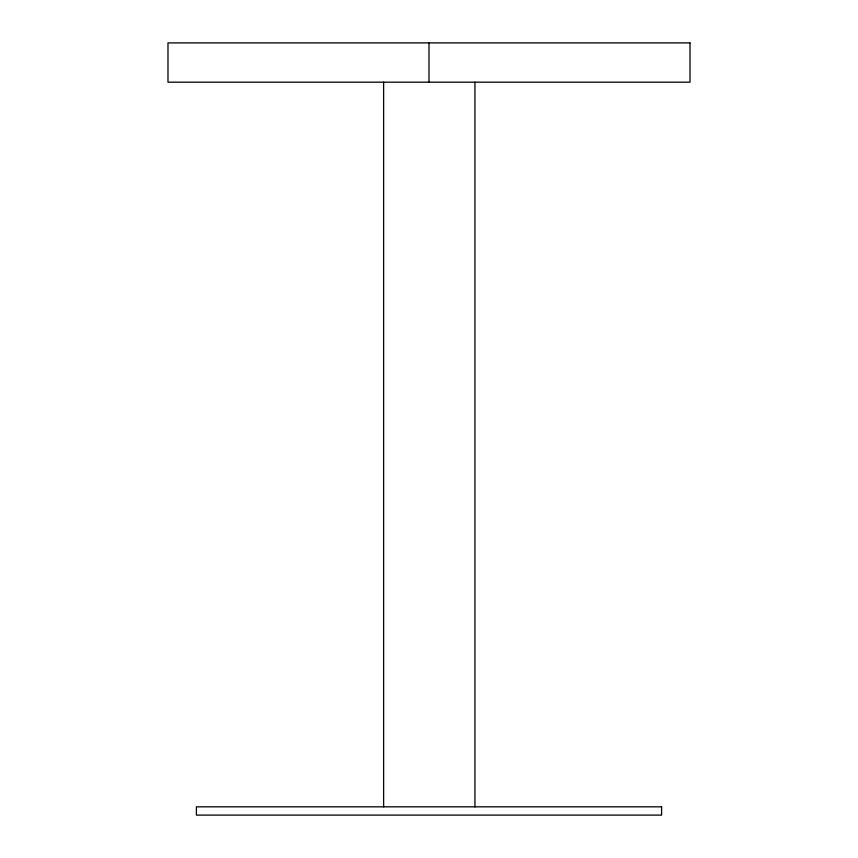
<?xml version="1.0" encoding="UTF-8"?>
<svg xmlns="http://www.w3.org/2000/svg" width="858" height="858" viewBox="0 0 858 858"><rect width="100%" height="100%" fill="white"/><g stroke="black" fill="none" stroke-linecap="round" stroke-linejoin="round"><path stroke-width="1.29" d="M474.935 82.186L474.935 806.831M429 42.9L429 82.186M383.623 82.186L383.623 806.831M690.014 42.9L167.986 42.9L167.986 82.186L690.014 82.186L690.014 42.9M661.593 806.831L196.407 806.831L196.407 815.1L661.593 815.1L661.593 806.831"/></g></svg>
